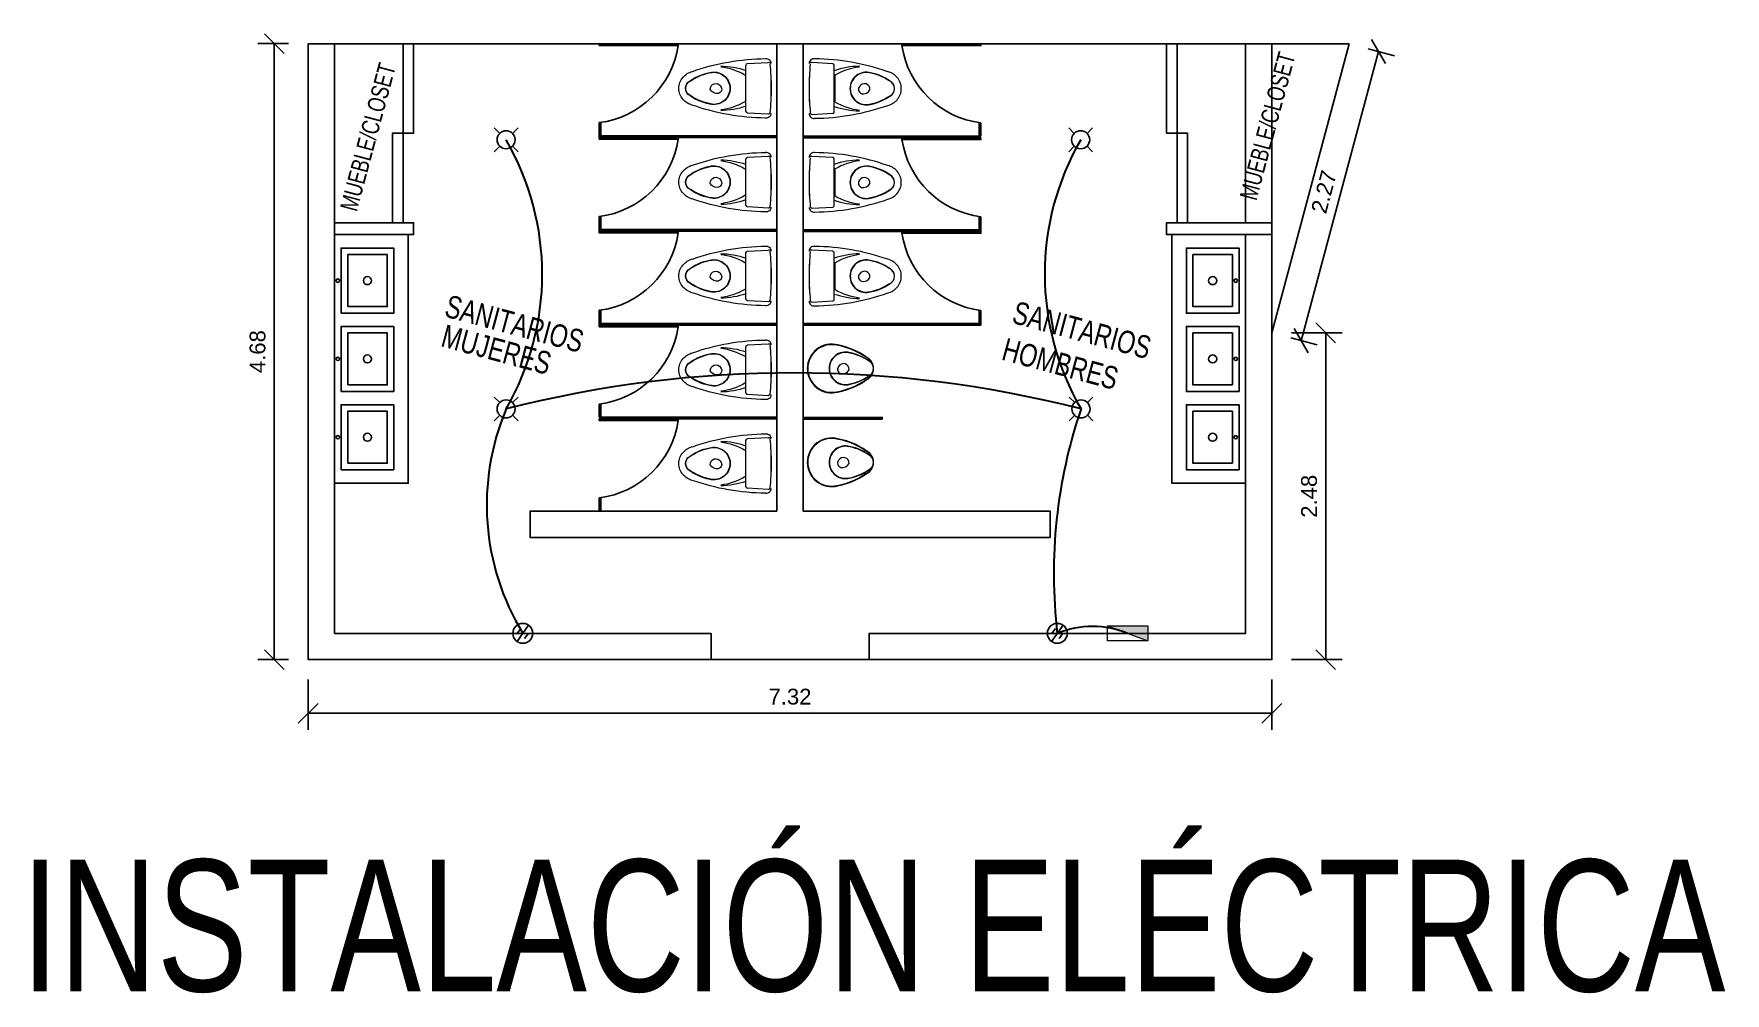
# Model space of a CAD drawing. Header units: millimetres. Extents: x 1309 to 1714, y 898 to 1242.
# Drawn here: x 1538.4 to 1551.25, y 1158.81 to 1166.1 of the extents above; entities that cross this region are included whole.
import ezdxf
from ezdxf.lldxf.tags import DXFTag

# ---------------------------------------------------------------- set-up
doc = ezdxf.new("R2010")
doc.units = ezdxf.units.MM
doc.layers.add('COTAS', color=202, linetype='Continuous', lineweight=0)
doc.layers.add('MOVILIARIO SANITARIO', color=142, linetype='Continuous', lineweight=0)
doc.layers.add('LINEA LIMITE DE ZONIFICACION', color=2, linetype='Continuous')
doc.layers.add('www.dwgautocad.com', color=7, linetype='Continuous')
doc.styles.add('ARRAY BASE$0$STYLE1', font='swissc.ttf', dxfattribs={"width": 0.9})
doc.styles.get("Standard").update_dxf_attribs({"font": 'arial.ttf'})
doc.styles.add('TEXTO GENERAL', font='swissc.ttf', dxfattribs={"width": 0.9, "height": 1})
tags = doc.linetypes.add('ARRAY BASE$0$CACHE', pattern=[0.24, 0.12, -0.12]).pattern_tags.tags
tags[6:7] = [DXFTag(74, 4), DXFTag(75, 0), DXFTag(340, '0'), DXFTag(46, 1.0), DXFTag(50, 0.0), DXFTag(44, 0.0), DXFTag(45, 0.0)]
tags[4:5] = [DXFTag(74, 4), DXFTag(75, 0), DXFTag(340, '0'), DXFTag(46, 1.0), DXFTag(50, 0.0), DXFTag(44, 0.0), DXFTag(45, 0.0)]
doc.dimstyles.new('metros anotativo', dxfattribs={"dimtxt": 0.12, "dimasz": 0.15, "dimexe": 0.125, "dimexo": 0.15, "dimgap": 0.0652, "dimtad": 1, "dimzin": 1, "dimdsep": 46, "dimtxsty": 'Standard', "dimblk": 'OBLIQUE', "dimcen": 0, "dimadec": 0, "dimazin": 0, "dimtfac": 1, "dimtix": 1, "dimtmove": 0, "dimatfit": 3, "dimfxl": 0.3, "dimarcsym": 0})

# ---------------------------------------------------------------- blocks, each defined once
blk = doc.blocks.new('TAZA')
at = {"lineweight": 0}
for p, q in [((165.539, 500.05), (165.381, 500.058)), ((165.55, 499.861), (165.55, 500.038)), ((165.36, 499.951), (165.36, 499.761)), ((165.554, 499.958), (165.554, 499.861)), ((165.55, 499.684), (165.55, 499.861)), ((165.554, 499.861), (165.554, 499.765)), ((165.381, 499.664), (165.539, 499.673))]:
    blk.add_line(p, q, dxfattribs=at)
for centre, radius, start, end in [((165.397, 500.051), 0.0368, 84.189, 180.01), ((165.374, 500.043), 0.0161, 64.904, 152.0601), ((167.192, 499.862), 1.833, 174.1661, 180.0176), ((165.384, 498.365), 1.722, 70.5694, 89.4727), ((165.538, 500.038), 0.0115, 0.01, 87.01), ((165.758, 499.382), 0.649, 91.4737, 108.7194), ((165.798, 499.553), 0.475, 96.7856, 120.2935), ((165.561, 499.958), 0.00691, 120.2935, 180.01), ((165.794, 499.861), 0.124, 75.1531, 180.01), ((165.794, 499.861), 0.122, 77.258, 180.01), ((165.779, 499.855), 0.0428, 355.2583, 149.9686), ((165.753, 499.604), 0.384, 54.7538, 82.7148), ((165.751, 499.598), 0.388, 55.8316, 81.7699), ((165.914, 499.842), 0.154, 42.3476, 73.5377), ((165.944, 499.861), 0.0631, 0.01, 66.5264), ((165.944, 499.861), 0.0645, 0.01, 61.6766), ((165.934, 499.861), 0.126, 0.01, 41.9699), ((167.192, 499.861), 1.833, 180.0024, 185.8539), ((165.561, 499.765), 0.00691, 180.01, 239.7265), ((165.797, 500.169), 0.475, 239.7265, 263.2344), ((165.794, 499.861), 0.124, 180.01, 284.8669), ((165.794, 499.861), 0.122, 180.01, 282.762), ((165.768, 499.855), 0.034, 139.2504, 252.7), ((165.769, 499.881), 0.0602, 258.9842, 330.7061), ((165.753, 500.118), 0.384, 277.3052, 305.2662), ((165.751, 500.125), 0.388, 278.2501, 304.1884), ((165.914, 499.88), 0.154, 286.4823, 317.6724), ((165.944, 499.861), 0.0631, 293.4936, 0.01), ((165.944, 499.861), 0.0645, 298.3434, 0.01), ((165.934, 499.861), 0.126, 318.0501, 0.01), ((165.397, 499.671), 0.0368, 180.01, 275.831), ((165.38, 499.675), 0.0111, 185.8539, 273.01), ((165.384, 501.357), 1.722, 270.5473, 289.4506), ((165.538, 499.684), 0.0115, 273.01, 0.01), ((165.758, 500.34), 0.649, 251.3006, 268.5463)]:
    blk.add_arc(centre, radius, start, end, dxfattribs=at)
blk = doc.blocks.new('_Oblique')
at = {"color": 0, "linetype": 'ByBlock', "lineweight": -2}
blk.add_line((-0.5, -0.5), (0.5, 0.5), dxfattribs=at)
blk = doc.blocks.new('*D339')
at = {"layer": 'COTAS', "color": 0, "lineweight": -2, "ltscale": 2, "transparency": 16777216}
for p, q in [((1540.488, 1161.197), (1540.488, 1160.814)), ((1547.808, 1161.197), (1547.808, 1160.814)), ((1540.488, 1160.939), (1547.808, 1160.939))]:
    blk.add_line(p, q, dxfattribs=at)
at = {"layer": 'Defpoints', "color": 0, "lineweight": 30, "ltscale": 2, "transparency": 16777216}
for p in [(1540.488, 1161.347), (1547.808, 1161.347), (1547.808, 1160.939)]:
    blk.add_point(p, dxfattribs=at)
at = {"layer": 'COTAS', "color": 0, "lineweight": -2, "ltscale": 2, "transparency": 16777216, "xscale": 0.15, "yscale": 0.15, "zscale": 0.15, "rotation": 180}
blk.add_blockref('_Oblique', (1540.488, 1160.939), dxfattribs=at)
at = {"layer": 'COTAS', "color": 0, "lineweight": -2, "ltscale": 2, "transparency": 16777216, "xscale": 0.15, "yscale": 0.15, "zscale": 0.15}
blk.add_blockref('_Oblique', (1547.808, 1160.939), dxfattribs=at)
at = {"layer": 'COTAS', "color": 0, "ltscale": 2, "transparency": 16777216, "insert": (1544.148, 1161.065), "char_height": 0.12, "attachment_point": 5}
blk.add_mtext('7.32', dxfattribs=at)
blk = doc.blocks.new('*D340')
at = {"layer": 'COTAS', "color": 0, "lineweight": -2, "ltscale": 2, "transparency": 16777216}
for p, q in [((1547.958, 1163.83), (1548.342, 1163.83)), ((1548.217, 1161.347), (1548.217, 1163.83)), ((1547.958, 1161.347), (1548.342, 1161.347))]:
    blk.add_line(p, q, dxfattribs=at)
at = {"layer": 'Defpoints', "color": 0, "lineweight": 30, "ltscale": 2, "transparency": 16777216}
for p in [(1547.808, 1163.83), (1548.217, 1163.83), (1547.808, 1161.347)]:
    blk.add_point(p, dxfattribs=at)
at = {"layer": 'COTAS', "color": 0, "lineweight": -2, "ltscale": 2, "transparency": 16777216, "xscale": 0.15, "yscale": 0.15, "zscale": 0.15}
for p, rotation in [((1548.217, 1163.83), 90), ((1548.217, 1161.347), 270)]:
    blk.add_blockref('_Oblique', p, dxfattribs=dict(at, rotation=rotation))
at = {"layer": 'COTAS', "color": 0, "ltscale": 2, "transparency": 16777216, "insert": (1548.091, 1162.588), "char_height": 0.12, "attachment_point": 5, "rotation": 90}
blk.add_mtext('2.48', dxfattribs=at)
blk = doc.blocks.new('*D341')
at = {"layer": 'COTAS', "color": 0, "lineweight": -2, "ltscale": 2, "transparency": 16777216}
for p, q in [((1548.031, 1163.77), (1548.618, 1165.967)), ((1548.54, 1165.988), (1548.739, 1165.935)), ((1547.953, 1163.791), (1548.152, 1163.738))]:
    blk.add_line(p, q, dxfattribs=at)
at = {"layer": 'Defpoints', "color": 0, "lineweight": 30, "ltscale": 2, "transparency": 16777216}
for p in [(1548.395, 1166.027), (1548.618, 1165.967), (1547.808, 1163.83)]:
    blk.add_point(p, dxfattribs=at)
at = {"layer": 'COTAS', "color": 0, "lineweight": -2, "ltscale": 2, "transparency": 16777216, "xscale": 0.15, "yscale": 0.15, "zscale": 0.15}
for p, rotation in [((1548.618, 1165.967), 75.0399999999953), ((1548.031, 1163.77), 255.0399999999953)]:
    blk.add_blockref('_Oblique', p, dxfattribs=dict(at, rotation=rotation))
at = {"layer": 'COTAS', "color": 0, "ltscale": 2, "transparency": 16777216, "insert": (1548.203, 1164.901), "char_height": 0.12, "attachment_point": 5, "rotation": 75.04}
blk.add_mtext('2.27', dxfattribs=at)
blk = doc.blocks.new('2')
at = {"layer": 'www.dwgautocad.com'}
for p, q in [((-3.621, 5.946), (-3.663, 5.988)), ((-3.524, 5.946), (-3.482, 5.988)), ((-3.663, 5.807), (-3.621, 5.849)), ((-3.482, 5.807), (-3.524, 5.849))]:
    blk.add_line(p, q, dxfattribs=at)
blk.add_circle((-3.573, 5.898), 0.0687, dxfattribs=at)
blk = doc.blocks.new('5')
at = {"layer": 'www.dwgautocad.com'}
for p, q in [((-3.607, 5.094), (-3.519, 5.216)), ((-3.605, 5.155), (-3.578, 5.192)), ((-3.55, 5.115), (-3.523, 5.152))]:
    blk.add_line(p, q, dxfattribs=at)
blk.add_circle((-3.563, 5.155), 0.0755, dxfattribs=at)
blk = doc.blocks.new('1')
at = {"layer": 'www.dwgautocad.com', "lineweight": 0}
h = blk.add_hatch(color=256, dxfattribs=at)
h.dxf.hatch_style = 1
h.paths.add_polyline_path([(-3.383, 6.182), (-3.689, 6.182), (-3.383, 6.066)])
blk.add_line((-3.689, 6.182), (-3.383, 6.066), dxfattribs=at)
blk.add_lwpolyline([(-3.689, 6.182), (-3.383, 6.182), (-3.383, 6.066), (-3.689, 6.066)], close=True, dxfattribs=at)
blk = doc.blocks.new('*D344')
at = {"layer": 'COTAS', "color": 0, "lineweight": -2, "ltscale": 2, "transparency": 16777216}
for p, q in [((1540.338, 1166.027), (1540.106, 1166.027)), ((1540.231, 1161.347), (1540.231, 1166.027)), ((1540.338, 1161.347), (1540.106, 1161.347))]:
    blk.add_line(p, q, dxfattribs=at)
at = {"layer": 'Defpoints', "color": 0, "lineweight": 30, "ltscale": 2, "transparency": 16777216}
for p in [(1540.231, 1166.027), (1540.488, 1166.027), (1540.488, 1161.347)]:
    blk.add_point(p, dxfattribs=at)
at = {"layer": 'COTAS', "color": 0, "lineweight": -2, "ltscale": 2, "transparency": 16777216, "xscale": 0.15, "yscale": 0.15, "zscale": 0.15}
for p, rotation in [((1540.231, 1166.027), 90), ((1540.231, 1161.347), 270)]:
    blk.add_blockref('_Oblique', p, dxfattribs=dict(at, rotation=rotation))
at = {"layer": 'COTAS', "color": 0, "ltscale": 2, "transparency": 16777216, "insert": (1540.104, 1163.687), "char_height": 0.12, "attachment_point": 5, "rotation": 90}
blk.add_mtext('4.68', dxfattribs=at)

msp = doc.modelspace()

# ---------------------------------------------------------------- linework, layer by layer
for p, q in [((1540.48845, 1166.0266), (1540.68845, 1166.0266)), ((1544.04845, 1166.0266), (1542.69845, 1166.0266)), ((1547.65845, 1166.0266), (1547.60845, 1166.0266)), ((1547.80845, 1163.82958), (1548.3955, 1166.0266)), ((1547.80845, 1166.0266), (1548.3955, 1166.0266)), ((1542.69845, 1165.4266), (1542.69845, 1165.3266)), ((1542.69845, 1165.4266), (1542.71115, 1165.4266)), ((1542.71115, 1165.4266), (1542.71115, 1165.3266)), ((1545.59845, 1165.42489), (1545.58575, 1165.42489)), ((1545.58575, 1165.42489), (1545.58575, 1165.32489)), ((1545.59845, 1165.42489), (1545.59845, 1165.32489)), ((1542.69845, 1165.3266), (1544.04845, 1165.3266)), ((1542.69845, 1165.3266), (1542.69845, 1165.3139)), ((1542.69845, 1165.3139), (1544.04845, 1165.3139)), ((1544.04845, 1165.3139), (1542.69845, 1165.3139)), ((1545.59845, 1165.32489), (1544.24845, 1165.32489)), ((1545.59845, 1165.31219), (1544.24845, 1165.31219)), ((1542.69845, 1164.7139), (1542.69845, 1164.6139)), ((1542.69845, 1164.7139), (1542.71115, 1164.7139)), ((1542.71115, 1164.7139), (1542.71115, 1164.6139)), ((1542.69845, 1164.6139), (1544.04845, 1164.6139)), ((1542.69845, 1164.6139), (1542.69845, 1164.6012)), ((1542.69845, 1164.6012), (1544.04845, 1164.6012)), ((1544.04845, 1164.6012), (1542.69845, 1164.6012)), ((1545.59845, 1164.61219), (1544.24845, 1164.61219)), ((1545.59845, 1164.59949), (1544.24845, 1164.59949)), ((1545.59845, 1164.71219), (1545.58575, 1164.71219)), ((1545.58575, 1164.71219), (1545.58575, 1164.61219)), ((1545.59845, 1164.71219), (1545.59845, 1164.61219)), ((1545.59845, 1164.61219), (1545.59845, 1164.59949)), ((1542.69845, 1164.0012), (1542.69845, 1163.9012)), ((1542.69845, 1164.0012), (1542.71115, 1164.0012)), ((1542.71115, 1164.0012), (1542.71115, 1163.9012)), ((1545.59845, 1163.99949), (1545.58575, 1163.99949)), ((1545.58575, 1163.99949), (1545.58575, 1163.89949)), ((1545.59845, 1163.99949), (1545.59845, 1163.89949)), ((1542.69845, 1163.9012), (1544.04845, 1163.9012)), ((1542.69845, 1163.9012), (1542.69845, 1163.8885)), ((1542.69845, 1163.8885), (1544.04845, 1163.8885)), ((1544.04845, 1163.8885), (1542.69845, 1163.8885)), ((1545.59845, 1163.89949), (1544.24845, 1163.89949)), ((1545.59845, 1163.88679), (1544.24845, 1163.88679)), ((1545.59845, 1163.89949), (1545.59845, 1163.88679)), ((1542.69845, 1163.2885), (1542.69845, 1163.1885)), ((1542.69845, 1163.2885), (1542.71115, 1163.2885)), ((1542.69845, 1163.1885), (1544.04845, 1163.1885)), ((1542.69845, 1163.1758), (1544.04845, 1163.1758)), ((1544.04845, 1163.1758), (1542.69845, 1163.1758)), ((1542.71115, 1163.2885), (1542.71115, 1163.1885)), ((1542.69845, 1162.5758), (1542.69845, 1162.4758)), ((1542.69845, 1162.5758), (1542.71115, 1162.5758)), ((1542.71115, 1162.5758), (1542.71115, 1162.4758)), ((1543.54845, 1161.3466), (1544.74845, 1161.3466))]:
    msp.add_line(p, q)
at = {"linetype": 'ARRAY BASE$0$CACHE'}
for p, q in [((1547.60845, 1164.66643), (1547.60845, 1166.0266)), ((1547.80845, 1164.66643), (1547.80845, 1166.0266))]:
    msp.add_line(p, q, dxfattribs=at)
for points in [[(1540.68845, 1166.0266), (1540.68845, 1161.5466), (1543.54849, 1161.5466), (1543.54845, 1161.3466), (1540.48845, 1161.3466), (1540.48845, 1166.0266), (1547.80845, 1166.0266)], [(1541.20845, 1166.0266), (1541.20845, 1164.66643), (1541.12845, 1164.66643), (1541.12845, 1165.34652), (1541.28845, 1165.34652), (1541.28845, 1166.0266)], [(1547.08845, 1166.0266), (1547.08845, 1164.66643), (1547.16845, 1164.66643), (1547.16845, 1165.34652), (1547.00845, 1165.34652), (1547.00845, 1166.0266)], [(1540.68845, 1164.57643), (1541.28845, 1164.57643), (1541.28845, 1164.66643), (1540.68845, 1164.66643)], [(1547.80845, 1164.57643), (1547.00845, 1164.57643), (1547.00845, 1164.66643), (1547.80845, 1164.66643)], [(1547.80845, 1164.66643), (1547.80845, 1161.3466), (1547.65845, 1161.3466)], [(1540.68845, 1164.57643), (1541.24845, 1164.57643), (1541.24845, 1162.68643), (1540.68845, 1162.68643), (1540.68845, 1164.57643)], [(1540.73845, 1163.97893), (1540.73845, 1164.47393), (1541.13845, 1164.47393), (1541.13845, 1163.97893), (1540.73845, 1163.97893)], [(1547.80845, 1163.82958), (1547.80845, 1161.3466), (1544.74845, 1161.3466), (1544.74849, 1161.5466), (1547.60845, 1161.5466), (1547.60845, 1164.57643)], [(1547.60845, 1164.57643), (1547.04845, 1164.57643), (1547.04845, 1162.68643), (1547.60845, 1162.68643), (1547.60845, 1164.57643)], [(1547.55845, 1163.97893), (1547.55845, 1164.47393), (1547.15845, 1164.47393), (1547.15845, 1163.97893), (1547.55845, 1163.97893)], [(1540.73845, 1163.38393), (1540.73845, 1163.87893), (1541.13845, 1163.87893), (1541.13845, 1163.38393), (1540.73845, 1163.38393)], [(1547.55845, 1163.38393), (1547.55845, 1163.87893), (1547.15845, 1163.87893), (1547.15845, 1163.38393), (1547.55845, 1163.38393)], [(1540.73845, 1162.78893), (1540.73845, 1163.28393), (1541.13845, 1163.28393), (1541.13845, 1162.78893), (1540.73845, 1162.78893)], [(1544.24845, 1163.18679), (1544.84845, 1163.18679), (1544.84845, 1163.17409), (1544.24845, 1163.17409), (1544.24845, 1163.18679)], [(1547.55845, 1162.78893), (1547.55845, 1163.28393), (1547.15845, 1163.28393), (1547.15845, 1162.78893), (1547.55845, 1162.78893)]]:
    msp.add_lwpolyline(points)
for points in [[(1544.04845, 1162.4758), (1542.17345, 1162.4758), (1542.17345, 1162.2758), (1546.12345, 1162.2758), (1546.12345, 1162.4758), (1544.24845, 1162.4758), (1544.24845, 1166.0266), (1544.04845, 1166.0266)], [(1542.69845, 1166.0266), (1543.29845, 1166.0266), (1543.29845, 1166.0139), (1542.69845, 1166.0139)], [(1545.59845, 1166.02489), (1544.99845, 1166.02489), (1544.99845, 1166.01219), (1545.59845, 1166.01219)], [(1542.69845, 1165.3139), (1543.29845, 1165.3139), (1543.29845, 1165.3012), (1542.69845, 1165.3012)], [(1545.59845, 1165.31219), (1544.99845, 1165.31219), (1544.99845, 1165.29949), (1545.59845, 1165.29949)], [(1542.69845, 1164.6012), (1543.29845, 1164.6012), (1543.29845, 1164.5885), (1542.69845, 1164.5885)], [(1545.59845, 1164.59949), (1544.99845, 1164.59949), (1544.99845, 1164.58679), (1545.59845, 1164.58679)], [(1540.78845, 1164.02893), (1540.78845, 1164.42393), (1541.08845, 1164.42393), (1541.08845, 1164.02893)], [(1547.50845, 1164.02893), (1547.50845, 1164.42393), (1547.20845, 1164.42393), (1547.20845, 1164.02893)], [(1540.78845, 1163.43393), (1540.78845, 1163.82893), (1541.08845, 1163.82893), (1541.08845, 1163.43393)], [(1542.69845, 1163.8885), (1543.29845, 1163.8885), (1543.29845, 1163.8758), (1542.69845, 1163.8758)], [(1547.50845, 1163.43393), (1547.50845, 1163.82893), (1547.20845, 1163.82893), (1547.20845, 1163.43393)], [(1540.78845, 1162.83893), (1540.78845, 1163.23393), (1541.08845, 1163.23393), (1541.08845, 1162.83893)], [(1542.69845, 1163.1758), (1543.29845, 1163.1758), (1543.29845, 1163.1631), (1542.69845, 1163.1631)], [(1547.50845, 1162.83893), (1547.50845, 1163.23393), (1547.20845, 1163.23393), (1547.20845, 1162.83893)]]:
    msp.add_lwpolyline(points, close=True)
for centre, radius in [((1540.71345, 1164.22643), 0.013), ((1540.93845, 1164.22643), 0.03071), ((1547.35845, 1164.22643), 0.03071), ((1547.53345, 1164.22643), 0.013), ((1540.71345, 1163.63143), 0.013), ((1540.93845, 1163.63143), 0.03071), ((1547.35845, 1163.63143), 0.03071), ((1547.53345, 1163.63143), 0.013), ((1540.71345, 1163.03643), 0.013), ((1540.93845, 1163.03643), 0.03071), ((1547.35845, 1163.03643), 0.03071), ((1547.53345, 1163.03643), 0.013)]:
    msp.add_circle(centre, radius)
for centre, start, end in [((1542.61228, 1166.11477), 277.137336, 351.636978), ((1545.68463, 1166.11306), 188.363022, 262.862664), ((1542.61228, 1165.40207), 277.137336, 351.636978), ((1545.68463, 1165.40036), 188.363022, 262.862664), ((1542.61228, 1164.68937), 277.137336, 351.636978), ((1545.68463, 1164.68766), 188.363022, 262.862664), ((1542.61228, 1163.97667), 277.137336, 351.636978), ((1542.61228, 1163.26397), 277.137336, 351.636978)]:
    msp.add_arc(centre, 0.69355, start, end)
at = {"color": 114, "lineweight": 30, "true_color": 0x139b48}
for centre, radius, start, end in [((1540.22134, 1164.27403), 2.04459, 330, 30), ((1548.12233, 1164.27646), 2.03974, 150, 210.157443), ((1544.17534, 1154.67869), 8.84671, 75.711984, 104.288016), ((1543.71818, 1162.52251), 1.87389, 157.098176, 211.385498), ((1550.02222, 1162.00248), 3.87069, 161.170815, 186.763965), ((1546.44559, 1160.88011), 0.71802, 68.160019, 111.839981)]:
    msp.add_arc(centre, radius, start, end, dxfattribs=at)
at = {"layer": 'MOVILIARIO SANITARIO', "lineweight": 0}
for centre, radius, start, end in [((1544.46423, 1163.55885), 0.18503, 75.153103, 180.01), ((1544.46423, 1163.55885), 0.18092, 77.258014, 180.01), ((1544.40275, 1163.17635), 0.57182, 54.753842, 82.714798), ((1544.39999, 1163.16676), 0.57801, 55.831571, 81.769854), ((1544.46423, 1163.55885), 0.18503, 180.01, 284.866897), ((1544.46423, 1163.55885), 0.18092, 180.01, 282.761986), ((1544.56884, 1163.55887), 0.12434, 75.153103, 180.01), ((1544.56884, 1163.55887), 0.12434, 180.01, 284.866897), ((1544.56884, 1163.55887), 0.12158, 77.258014, 180.01), ((1544.56884, 1163.55887), 0.12158, 180.01, 282.761986), ((1544.54298, 1163.55231), 0.03397, 139.250362, 252.700044), ((1544.55429, 1163.55307), 0.04278, 355.258287, 149.968564), ((1544.52753, 1163.30183), 0.38426, 54.753842, 82.714798), ((1544.52567, 1163.29539), 0.38842, 55.831571, 81.769854), ((1544.68722, 1163.55889), 0.09389, 0.01, 66.526436), ((1544.68722, 1163.55889), 0.09389, 293.493564, 0.01), ((1544.68722, 1163.55889), 0.09594, 0.01, 61.67657), ((1544.68722, 1163.55889), 0.09594, 298.34343, 0.01), ((1544.71869, 1163.55889), 0.06309, 0.01, 66.526436), ((1544.71869, 1163.55889), 0.06309, 293.493564, 0.01), ((1544.71869, 1163.55889), 0.06447, 0.01, 61.67657), ((1544.71869, 1163.55889), 0.06447, 298.34343, 0.01), ((1544.40262, 1163.94132), 0.57182, 277.305202, 305.266158), ((1544.39985, 1163.95091), 0.57801, 278.250146, 304.188429), ((1544.54439, 1163.57901), 0.06024, 258.984175, 330.706073), ((1544.52744, 1163.81589), 0.38426, 277.305202, 305.266158), ((1544.52558, 1163.82233), 0.38842, 278.250146, 304.188429), ((1544.46423, 1162.84615), 0.18503, 75.153103, 180.01), ((1544.46423, 1162.84615), 0.18092, 77.258014, 180.01), ((1544.56884, 1162.84617), 0.12434, 75.153103, 180.01), ((1544.56884, 1162.84617), 0.12158, 77.258014, 180.01), ((1544.40275, 1162.46365), 0.57182, 54.753842, 82.714798), ((1544.39999, 1162.45406), 0.57801, 55.831571, 81.769854), ((1544.52753, 1162.58913), 0.38426, 54.753842, 82.714798), ((1544.52567, 1162.58269), 0.38842, 55.831571, 81.769854), ((1544.68722, 1162.84619), 0.09389, 0.01, 66.526436), ((1544.68722, 1162.84619), 0.09594, 0.01, 61.67657), ((1544.46423, 1162.84615), 0.18503, 180.01, 284.866897), ((1544.46423, 1162.84615), 0.18092, 180.01, 282.761986), ((1544.56884, 1162.84617), 0.12434, 180.01, 284.866897), ((1544.56884, 1162.84617), 0.12158, 180.01, 282.761986), ((1544.54298, 1162.83961), 0.03397, 139.250362, 252.700044), ((1544.55429, 1162.84037), 0.04278, 355.258287, 149.968564), ((1544.54439, 1162.86631), 0.06024, 258.984175, 330.706073), ((1544.52744, 1163.10319), 0.38426, 277.305202, 305.266158), ((1544.52558, 1163.10963), 0.38842, 278.250146, 304.188429), ((1544.68722, 1162.84619), 0.09389, 293.493564, 0.01), ((1544.68722, 1162.84619), 0.09594, 298.34343, 0.01), ((1544.71869, 1162.84619), 0.06309, 0.01, 66.526436), ((1544.71869, 1162.84619), 0.06309, 293.493564, 0.01), ((1544.71869, 1162.84619), 0.06447, 0.01, 61.67657), ((1544.71869, 1162.84619), 0.06447, 298.34343, 0.01), ((1544.40262, 1163.22862), 0.57182, 277.305202, 305.266158), ((1544.39985, 1163.23821), 0.57801, 278.250146, 304.188429)]:
    msp.add_arc(centre, radius, start, end, dxfattribs=at)

# ---------------------------------------------------------------- block references
at = {"layer": 'MOVILIARIO SANITARIO', "color": 1, "xscale": -1}
for p in [(1709.3634, 665.82646), (1709.3634, 665.11376), (1709.3634, 664.40106), (1709.3634, 663.68836), (1709.3634, 662.97566)]:
    msp.add_blockref('TAZA', p, dxfattribs=at)
at = {"layer": 'MOVILIARIO SANITARIO', "color": 1}
for p in [(1378.93351, 665.82475), (1378.93351, 665.11205), (1378.93351, 664.39935)]:
    msp.add_blockref('TAZA', p, dxfattribs=at)
at = {"layer": 'www.dwgautocad.com'}
for name, p in [('2', (1545.56458, 1159.39861)), ('2', (1549.92844, 1159.39861)), ('2', (1545.56458, 1157.35402)), ('2', (1549.93124, 1157.35402)), ('5', (1545.68136, 1156.39161)), ('5', (1549.74136, 1156.39161)), ('1', (1550.24836, 1155.42274))]:
    msp.add_blockref(name, p, dxfattribs=at)

# ---------------------------------------------------------------- texts
at = {"lineweight": 0, "style": 'ARRAY BASE$0$STYLE1', "width": 0.9}
for s, height, rotation, p in [('MUEBLE/CLOSET', 0.1330958, 74.95, (1540.85691, 1164.74429)), ('MUEBLE/CLOSET', 0.1330958, 74.95, (1547.68997, 1164.82805)), ('SANITARIOS', 0.171845, 344.95, (1541.51483, 1163.95572)), ('SANITARIOS', 0.171845, 344.95, (1545.82545, 1163.9073)), ('MUJERES', 0.171845, 344.95, (1541.48765, 1163.7293)), ('HOMBRES', 0.171845, 344.95, (1545.74662, 1163.62764))]:
    msp.add_text(s, height=height, rotation=rotation, dxfattribs=at).set_placement(p)
at = {"layer": 'LINEA LIMITE DE ZONIFICACION', "ltscale": 0.01, "style": 'TEXTO GENERAL', "width": 0.9}
msp.add_text('INSTALACIÓN ELÉCTRICA', height=1, dxfattribs=at).set_placement((1538.30906, 1158.82679))

# ---------------------------------------------------------------- dimensions: what is measured, and where the dimension line sits
at = {"layer": 'COTAS', "ltscale": 2}
for base, p1, p2, picture, middle in [((1540.23071, 1166.0266), (1540.48845, 1161.3466), (1540.48845, 1166.0266), '*D344', (1540.10425, 1163.6866)), ((1548.21702, 1163.82958), (1547.80845, 1161.3466), (1547.80845, 1163.82958), '*D340', (1548.09055, 1162.58809))]:
    dim = msp.add_linear_dim(base=base, p1=p1, p2=p2, angle=90, dimstyle='metros anotativo', dxfattribs=at)
    dim.commit()
    dim.dimension.update_dxf_attribs({"geometry": picture, "text_midpoint": middle})
dim = msp.add_aligned_dim(p1=(1547.80845, 1163.82958), p2=(1548.3955, 1166.0266), distance=-0.23013, dimstyle='metros anotativo', dxfattribs=at)
dim.commit()
dim.dimension.update_dxf_attribs({"geometry": '*D341', "text_midpoint": (1548.20312, 1164.90106)})
dim = msp.add_linear_dim(base=(1547.80845, 1160.93875), p1=(1540.48845, 1161.3466), p2=(1547.80845, 1161.3466), dimstyle='metros anotativo', dxfattribs=at)
dim.commit()
dim.dimension.update_dxf_attribs({"geometry": '*D339', "text_midpoint": (1544.14845, 1161.06526)})

doc.saveas('drawing.dxf')
